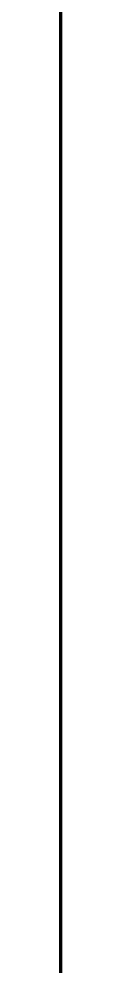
# Model space of a CAD drawing. Header units: inches. Extents: x -2405 to 7588, y 441 to 5654.
# Drawn here: x 5153.8 to 5154, y 2641.4 to 2759.1 of the extents above; entities that cross this region are included whole.
import ezdxf

# ---------------------------------------------------------------- set-up
doc = ezdxf.new("R2010")
doc.units = ezdxf.units.IN

msp = doc.modelspace()

# ---------------------------------------------------------------- linework, layer by layer
at = {"linetype": 'Continuous', "lineweight": 70}
for p, q in [((5153.81, 2451.13), (5153.81, 4099.13)), ((5153.98, 2721.06), (5153.81, 2721.06)), ((5153.98, 2712.36), (5153.81, 2712.36)), ((5153.81, 2712.36), (5153.91, 2712.36)), ((5153.81, 2712.32), (5153.91, 2712.32)), ((5153.81, 2712.32), (5153.91, 2712.32)), ((5153.81, 2712.32), (5153.91, 2712.32)), ((5153.98, 2712.31), (5153.81, 2712.31)), ((5153.98, 2712.31), (5153.91, 2712.31)), ((5153.91, 2711.83), (5153.98, 2711.83)), ((5153.98, 2710.24), (5153.91, 2710.24)), ((5153.98, 2710.23), (5153.91, 2710.23)), ((5153.98, 2708.18), (5153.81, 2708.18)), ((5153.98, 2708.35), (5153.91, 2708.35)), ((5153.91, 2708.22), (5153.98, 2708.22)), ((5153.91, 2705.12), (5153.98, 2705.12)), ((5153.81, 2703.39), (5153.91, 2703.39)), ((5153.81, 2703.37), (5153.91, 2703.37)), ((5153.81, 2703.22), (5153.91, 2703.22)), ((5153.81, 2692.53), (5153.98, 2692.53))]:
    msp.add_line(p, q, dxfattribs=at)

doc.saveas('drawing.dxf')
